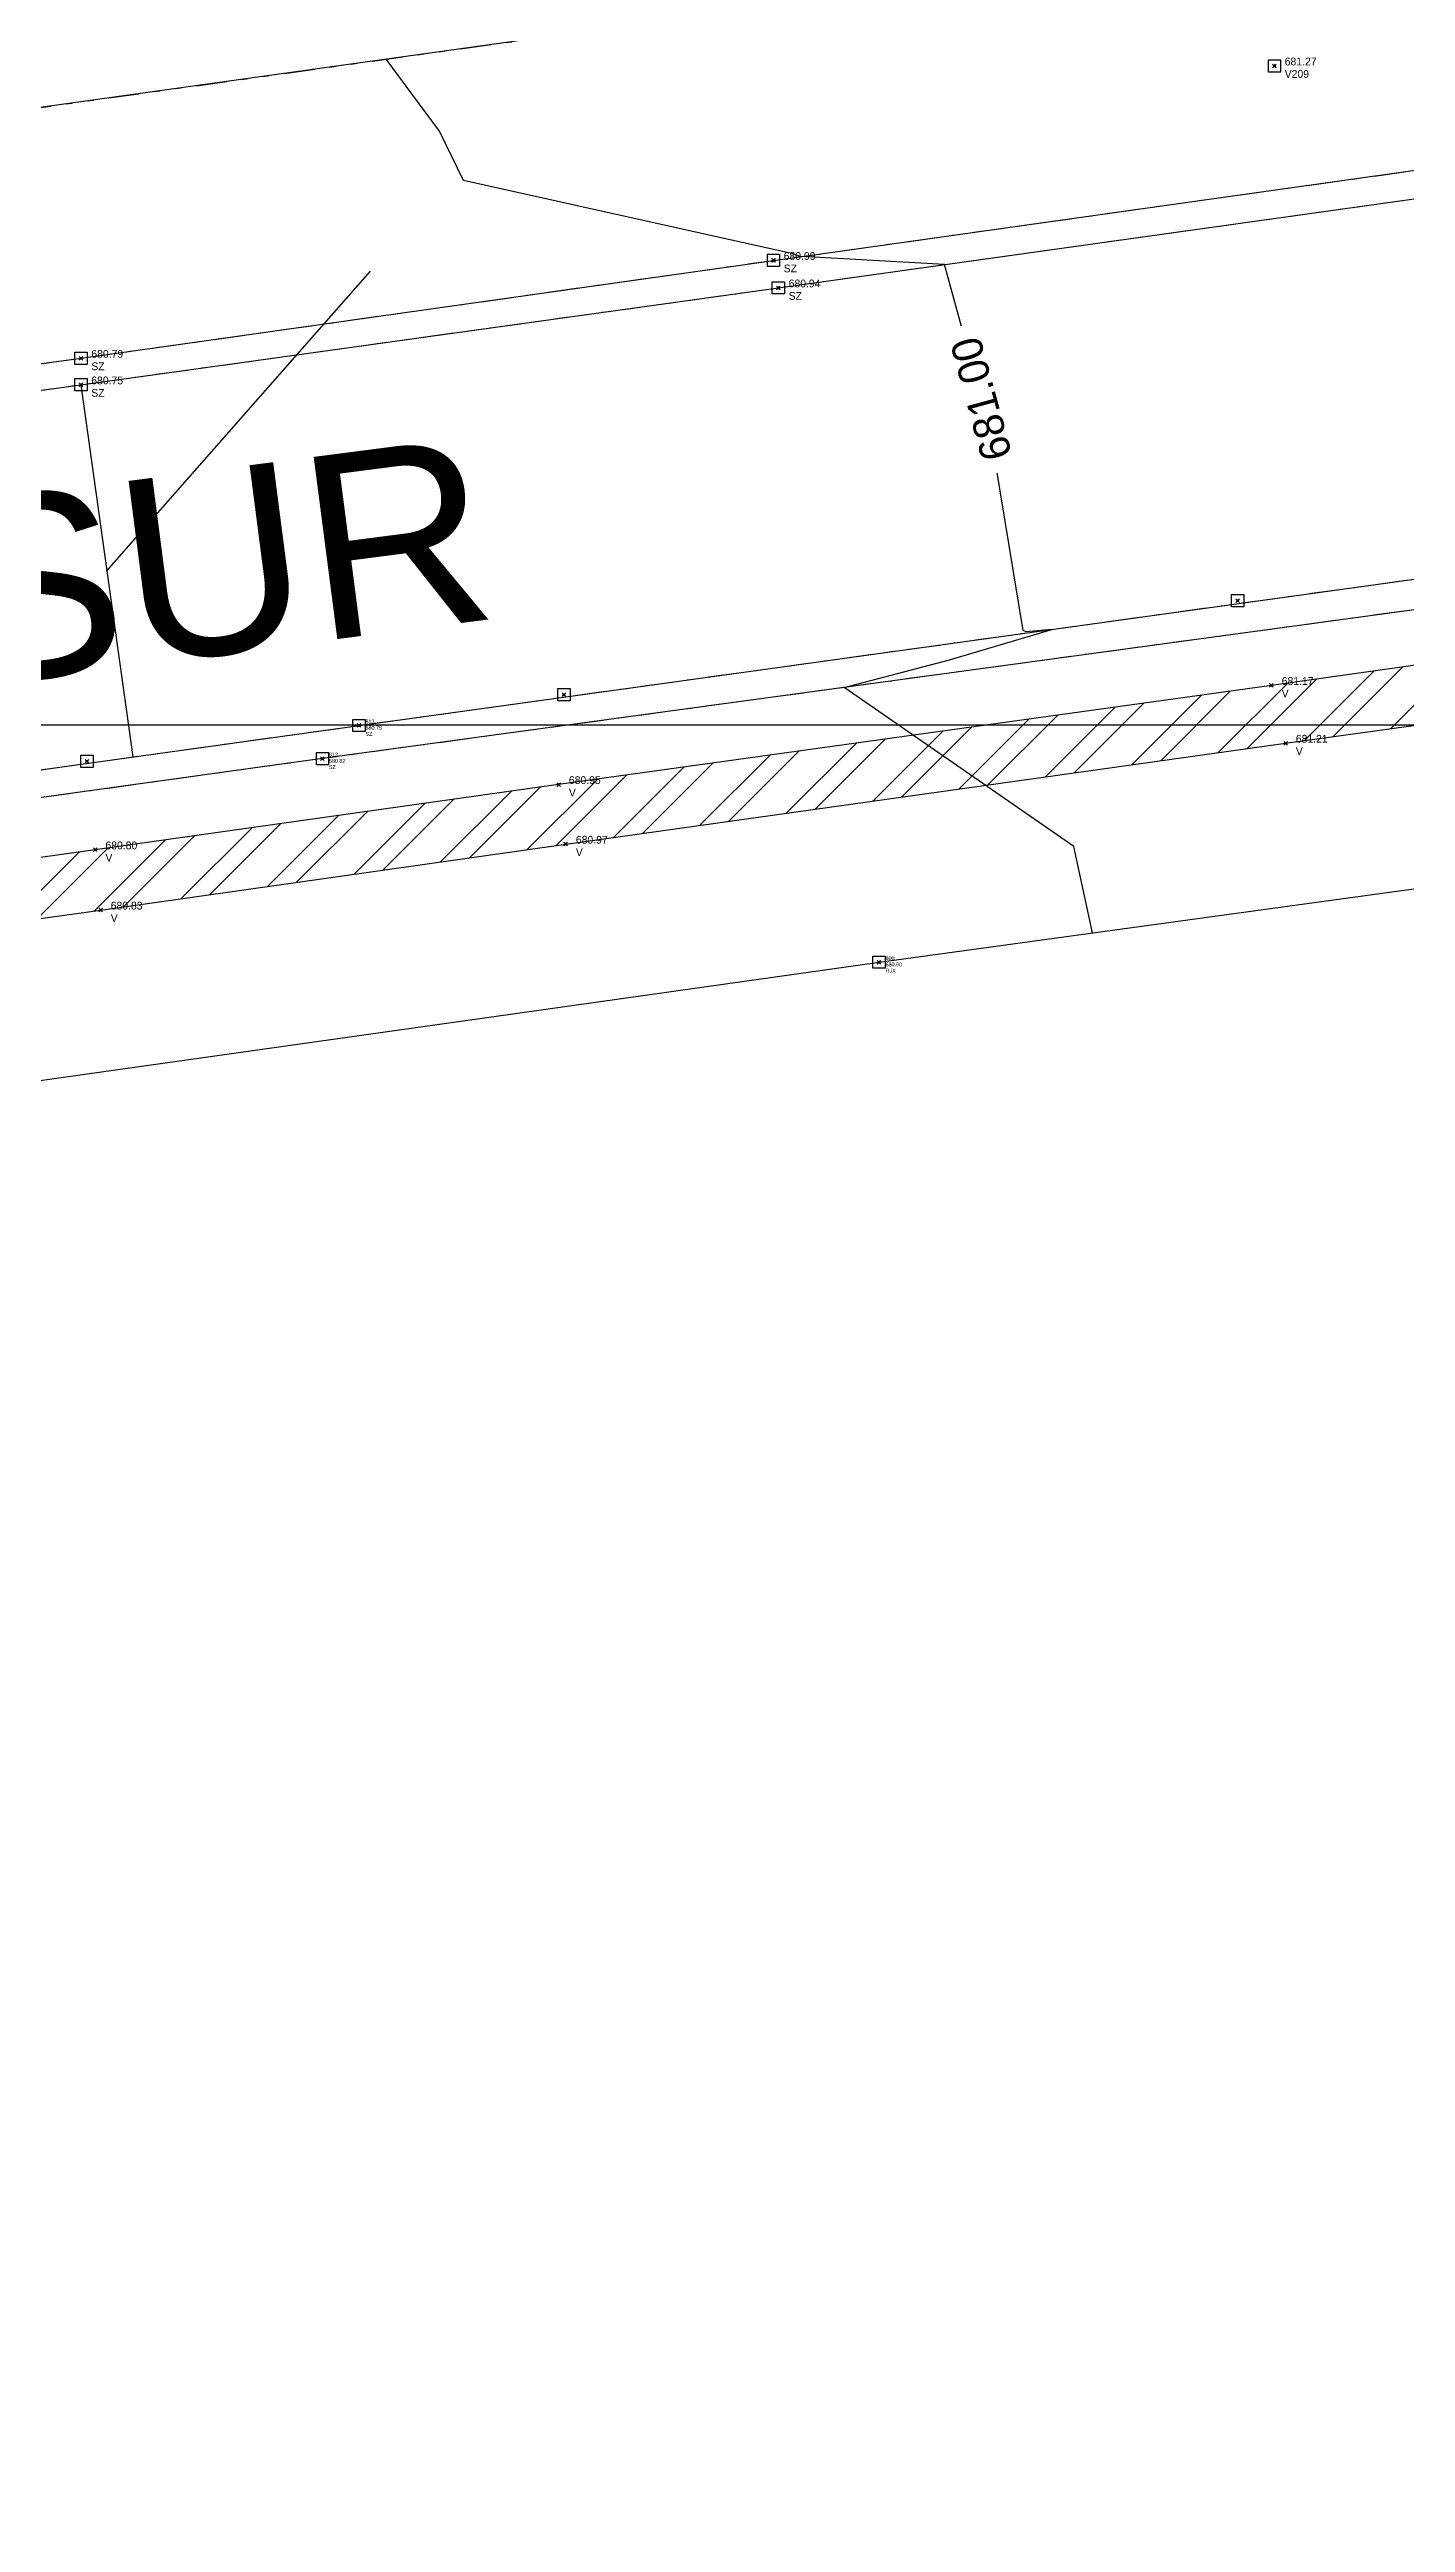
# Model space of a CAD drawing. Extents: x 350769 to 354978, y 6304672 to 6307963.
# Drawn here: x 352712.19 to 352734.33, y 6305570.64 to 6305611.03 of the extents above; entities that cross this region are included whole.
import ezdxf

# ---------------------------------------------------------------- set-up
doc = ezdxf.new("R2010")
doc.units = 0
doc.header["$PDMODE"] = 35
doc.header["$PDSIZE"] = 0.03
for name, pattern in [('4.0 - LO RECABARREN - DESNIVEL NUEVO$0$HIDDEN', [0.375, 0.25, -0.125]), ('CONTINUOS', [0]), ('DASHED', [19.05, 12.7, -6.35]), ('DIVIDE', [1.25, 0.5, -0.25, 0, -0.25, 0, -0.25]), ('JPG_DASHDOT', [1, 0.5, -0.25, 0, -0.25])]:
    doc.linetypes.add(name, pattern=pattern)
doc.layers.get('0').update_dxf_attribs({"linetype": 'CONTINUOUS'})
doc.layers.add('0_ASD_TOPOGRAFIA_ELEMENTOS', color=7, linetype='CONTINUOS', lineweight=5, true_color=0xbdbdbd)
for name, color, linetype in [('1-CALLE_NOMBRE', 6, 'CONTINUOUS'), ('1-coordenadas', 8, 'CONTINUOUS'), ('1-LINEA DE CIERRO', 7, 'DIVIDE'), ('1-PAVIMENTO', 161, 'CONTINUOUS'), ('1-REJA', 252, 'FENCELINE1'), ('1-SOLERA', 212, 'CONTINUOUS'), ('1-SOLERA_ZARPA', 222, 'CONTINUOUS'), ('1-TEXTOS', 7, 'CONTINUOUS'), ('1-VEREDA', 251, 'CONTINUOUS'), ('2-ACHURADO VEREDA', 252, 'CONTINUOUS'), ('C-TINN', 5, 'CONTINUOUS'), ('C-TOPO - BORDE - 2', 7, 'CONTINUOUS'), ('C-TOPO - BORDE - 3', 7, 'CONTINUOUS'), ('C-TOPO-MINR', 8, 'CONTINUOUS'), ('TOP-URB-SOLERAS', 2, 'JPG_DASHDOT'), ('V-NODE - 2013', 4, 'CONTINUOUS'), ('V-NODE DIC 2005', 4, 'CONTINUOUS'), ('V-NODE-TEXT 2013', 2, 'CONTINUOUS'), ('V-NODE-TEXT DIC 2005', 2, 'CONTINUOUS')]:
    doc.layers.add(name, color=color, linetype=linetype)
doc.styles.add('A', font='arial.ttf', dxfattribs={"height": 2})
doc.linetypes.add('FENCELINE1', pattern='A,6.35,-2.54,[133,ltypeshp.shx,S=2.54,R=0,X=-2.54,Y=0],-2.54,25.4', length=36.83)

# ---------------------------------------------------------------- blocks, each defined once
blk = doc.blocks.new('COORDENADAS')
at = {"layer": '1-coordenadas'}
blk.add_line((20, -600.625), (1420, -600.625), dxfattribs=at)
blk = doc.blocks.new('*U197', base_point=(352716.646, 6305599.451))
at = {"layer": 'V-NODE - 2013', "lineweight": -2}
blk.add_point((352716.646, 6305599.451), dxfattribs=at)
at = {"layer": 'V-NODE-TEXT 2013', "linetype": 'ByBlock', "char_height": 0.0635}
for s, insert, attachment_point in [('812', (352716.751, 6305599.484), 7), ('SZ', (352716.751, 6305599.345), 1), ('680.82', (352716.751, 6305599.446), 1)]:
    blk.add_mtext(s, dxfattribs=dict(at, insert=insert, attachment_point=attachment_point))
blk = doc.blocks.new('*U198', base_point=(352717.243, 6305599.992))
at = {"layer": 'V-NODE - 2013', "lineweight": -2}
blk.add_point((352717.243, 6305599.992), dxfattribs=at)
at = {"layer": 'V-NODE-TEXT 2013', "linetype": 'ByBlock', "char_height": 0.0635}
for s, insert, attachment_point in [('813', (352717.348, 6305600.025), 7), ('680.76', (352717.348, 6305599.987), 1), ('SZ', (352717.348, 6305599.886), 1)]:
    blk.add_mtext(s, dxfattribs=dict(at, insert=insert, attachment_point=attachment_point))
blk = doc.blocks.new('*U264', base_point=(352725.734, 6305596.126))
at = {"layer": 'V-NODE - 2013', "lineweight": -2}
blk.add_point((352725.734, 6305596.126), dxfattribs=at)
at = {"layer": 'V-NODE-TEXT 2013', "linetype": 'ByBlock', "char_height": 0.0635}
for s, insert, attachment_point in [('800', (352725.839, 6305596.159), 7), ('680.90', (352725.839, 6305596.121), 1), ('RJX', (352725.839, 6305596.02), 1)]:
    blk.add_mtext(s, dxfattribs=dict(at, insert=insert, attachment_point=attachment_point))
blk = doc.blocks.new('*U1327')
at = {"color": 0, "linetype": 'ByBlock', "lineweight": -2, "transparency": 16777216}
blk.add_point((0, 0), dxfattribs=at)
blk = doc.blocks.new('*U1998', base_point=(352724.065, 6305607.528))
at = {"layer": 'V-NODE-TEXT DIC 2005', "linetype": 'ByBlock', "char_height": 0.127}
for s, insert, attachment_point in [('680.99', (352724.232, 6305607.599), 4), ('SZ', (352724.232, 6305607.46), 1)]:
    blk.add_mtext(s, dxfattribs=dict(at, insert=insert, attachment_point=attachment_point))
blk = doc.blocks.new('*U1999', base_point=(352724.065, 6305607.528))
at = {"layer": 'V-NODE-TEXT DIC 2005', "color": 2, "lineweight": -2}
blk.add_blockref('*U1998', (352724.065, 6305607.528), dxfattribs=at)
blk = doc.blocks.new('*U1994', base_point=(352724.146, 6305607.08))
at = {"layer": 'V-NODE-TEXT DIC 2005', "linetype": 'ByBlock', "char_height": 0.127}
for s, insert, attachment_point in [('680.94', (352724.313, 6305607.151), 4), ('SZ', (352724.313, 6305607.012), 1)]:
    blk.add_mtext(s, dxfattribs=dict(at, insert=insert, attachment_point=attachment_point))
blk = doc.blocks.new('*U1995', base_point=(352724.146, 6305607.08))
at = {"layer": 'V-NODE-TEXT DIC 2005', "color": 2, "lineweight": -2}
blk.add_blockref('*U1994', (352724.146, 6305607.08), dxfattribs=at)
blk = doc.blocks.new('*U1990', base_point=(352712.76, 6305605.495))
at = {"layer": 'V-NODE-TEXT DIC 2005', "linetype": 'ByBlock', "char_height": 0.127}
for s, insert, attachment_point in [('680.75', (352712.927, 6305605.566), 4), ('SZ', (352712.927, 6305605.427), 1)]:
    blk.add_mtext(s, dxfattribs=dict(at, insert=insert, attachment_point=attachment_point))
blk = doc.blocks.new('*U1991', base_point=(352712.76, 6305605.495))
at = {"layer": 'V-NODE-TEXT DIC 2005', "color": 2, "lineweight": -2}
blk.add_blockref('*U1990', (352712.76, 6305605.495), dxfattribs=at)
blk = doc.blocks.new('*U1986', base_point=(352712.761, 6305605.929))
at = {"layer": 'V-NODE-TEXT DIC 2005', "linetype": 'ByBlock', "char_height": 0.127}
for s, insert, attachment_point in [('680.79', (352712.928, 6305606), 4), ('SZ', (352712.928, 6305605.861), 1)]:
    blk.add_mtext(s, dxfattribs=dict(at, insert=insert, attachment_point=attachment_point))
blk = doc.blocks.new('*U1987', base_point=(352712.761, 6305605.929))
at = {"layer": 'V-NODE-TEXT DIC 2005', "color": 2, "lineweight": -2}
blk.add_blockref('*U1986', (352712.761, 6305605.929), dxfattribs=at)
blk = doc.blocks.new('*U1926', base_point=(352720.673, 6305597.994))
at = {"layer": 'V-NODE-TEXT DIC 2005', "linetype": 'ByBlock', "char_height": 0.127}
for s, insert, attachment_point in [('V', (352720.84, 6305597.926), 1), ('680.97', (352720.84, 6305598.065), 4)]:
    blk.add_mtext(s, dxfattribs=dict(at, insert=insert, attachment_point=attachment_point))
blk = doc.blocks.new('*U1927', base_point=(352720.673, 6305597.994))
at = {"layer": 'V-NODE-TEXT DIC 2005', "color": 2, "lineweight": -2}
blk.add_blockref('*U1926', (352720.673, 6305597.994), dxfattribs=at)
blk = doc.blocks.new('*U1916', base_point=(352720.558, 6305598.968))
at = {"layer": 'V-NODE-TEXT DIC 2005', "linetype": 'ByBlock', "char_height": 0.127}
for s, insert, attachment_point in [('V', (352720.725, 6305598.9), 1), ('680.95', (352720.725, 6305599.039), 4)]:
    blk.add_mtext(s, dxfattribs=dict(at, insert=insert, attachment_point=attachment_point))
blk = doc.blocks.new('*U1917', base_point=(352720.558, 6305598.968))
at = {"layer": 'V-NODE-TEXT DIC 2005', "color": 2, "lineweight": -2}
blk.add_blockref('*U1916', (352720.558, 6305598.968), dxfattribs=at)
blk = doc.blocks.new('*U1904', base_point=(352732.426, 6305599.643))
at = {"layer": 'V-NODE-TEXT DIC 2005', "linetype": 'ByBlock', "char_height": 0.127}
for s, insert, attachment_point in [('V', (352732.593, 6305599.575), 1), ('681.21', (352732.593, 6305599.714), 4)]:
    blk.add_mtext(s, dxfattribs=dict(at, insert=insert, attachment_point=attachment_point))
blk = doc.blocks.new('*U1905', base_point=(352732.426, 6305599.643))
at = {"layer": 'V-NODE-TEXT DIC 2005', "color": 2, "lineweight": -2}
blk.add_blockref('*U1904', (352732.426, 6305599.643), dxfattribs=at)
blk = doc.blocks.new('*U1902', base_point=(352732.196, 6305600.586))
at = {"layer": 'V-NODE-TEXT DIC 2005', "linetype": 'ByBlock', "char_height": 0.127}
for s, insert, attachment_point in [('V', (352732.363, 6305600.518), 1), ('681.17', (352732.363, 6305600.657), 4)]:
    blk.add_mtext(s, dxfattribs=dict(at, insert=insert, attachment_point=attachment_point))
blk = doc.blocks.new('*U1903', base_point=(352732.196, 6305600.586))
at = {"layer": 'V-NODE-TEXT DIC 2005', "color": 2, "lineweight": -2}
blk.add_blockref('*U1902', (352732.196, 6305600.586), dxfattribs=at)
blk = doc.blocks.new('*U1890', base_point=(352713.079, 6305596.917))
at = {"layer": 'V-NODE-TEXT DIC 2005', "linetype": 'ByBlock', "char_height": 0.127}
for s, insert, attachment_point in [('V', (352713.246, 6305596.849), 1), ('680.83', (352713.246, 6305596.988), 4)]:
    blk.add_mtext(s, dxfattribs=dict(at, insert=insert, attachment_point=attachment_point))
blk = doc.blocks.new('*U1891', base_point=(352713.079, 6305596.917))
at = {"layer": 'V-NODE-TEXT DIC 2005', "color": 2, "lineweight": -2}
blk.add_blockref('*U1890', (352713.079, 6305596.917), dxfattribs=at)
blk = doc.blocks.new('*U1874', base_point=(352712.993, 6305597.901))
at = {"layer": 'V-NODE-TEXT DIC 2005', "linetype": 'ByBlock', "char_height": 0.127}
for s, insert, attachment_point in [('680.80', (352713.16, 6305597.972), 4), ('V', (352713.16, 6305597.833), 1)]:
    blk.add_mtext(s, dxfattribs=dict(at, insert=insert, attachment_point=attachment_point))
blk = doc.blocks.new('*U1875', base_point=(352712.993, 6305597.901))
at = {"layer": 'V-NODE-TEXT DIC 2005', "color": 2, "lineweight": -2}
blk.add_blockref('*U1874', (352712.993, 6305597.901), dxfattribs=at)
blk = doc.blocks.new('*U1862', base_point=(352732.245, 6305610.705))
at = {"layer": 'V-NODE-TEXT DIC 2005', "linetype": 'ByBlock', "char_height": 0.127}
for s, insert, attachment_point in [('681.27', (352732.412, 6305610.776), 4), ('V209', (352732.412, 6305610.637), 1)]:
    blk.add_mtext(s, dxfattribs=dict(at, insert=insert, attachment_point=attachment_point))
blk = doc.blocks.new('*U1863', base_point=(352732.245, 6305610.705))
at = {"layer": 'V-NODE-TEXT DIC 2005', "color": 2, "lineweight": -2}
blk.add_blockref('*U1862', (352732.245, 6305610.705), dxfattribs=at)
blk = doc.blocks.new('*U4436', base_point=(352716.646, 6305599.451))
at = {"layer": 'V-NODE - 2013', "lineweight": -2}
blk.add_point((352716.646, 6305599.451), dxfattribs=at)
at = {"layer": 'V-NODE-TEXT 2013', "linetype": 'ByBlock', "char_height": 0.0635}
for s, insert, attachment_point in [('812', (352716.751, 6305599.484), 7), ('SZ', (352716.751, 6305599.345), 1), ('680.82', (352716.751, 6305599.446), 1)]:
    blk.add_mtext(s, dxfattribs=dict(at, insert=insert, attachment_point=attachment_point))
blk = doc.blocks.new('*U4437', base_point=(352717.243, 6305599.992))
at = {"layer": 'V-NODE - 2013', "lineweight": -2}
blk.add_point((352717.243, 6305599.992), dxfattribs=at)
at = {"layer": 'V-NODE-TEXT 2013', "linetype": 'ByBlock', "char_height": 0.0635}
for s, insert, attachment_point in [('813', (352717.348, 6305600.025), 7), ('680.76', (352717.348, 6305599.987), 1), ('SZ', (352717.348, 6305599.886), 1)]:
    blk.add_mtext(s, dxfattribs=dict(at, insert=insert, attachment_point=attachment_point))
blk = doc.blocks.new('*U4510', base_point=(352725.734, 6305596.126))
at = {"layer": 'V-NODE - 2013', "lineweight": -2}
blk.add_point((352725.734, 6305596.126), dxfattribs=at)
at = {"layer": 'V-NODE-TEXT 2013', "linetype": 'ByBlock', "char_height": 0.0635}
for s, insert, attachment_point in [('800', (352725.839, 6305596.159), 7), ('680.90', (352725.839, 6305596.121), 1), ('RJX', (352725.839, 6305596.02), 1)]:
    blk.add_mtext(s, dxfattribs=dict(at, insert=insert, attachment_point=attachment_point))
blk = doc.blocks.new('TOPOGRAFIA')
at = {"layer": '1-coordenadas', "color": 9, "linetype": '4.0 - LO RECABARREN - DESNIVEL NUEVO$0$HIDDEN', "lineweight": 0, "ltscale": 50, "true_color": 0xbdbdbd}
blk.add_line((390200, 6302600), (390900, 6302600), dxfattribs=at)
at = {"layer": '1-LINEA DE CIERRO', "color": 9, "true_color": 0xbdbdbd, "flags": 128}
blk.add_lwpolyline([(390697.356, 6302608.036), (390754.466, 6302616.009), (390764.989, 6302621.381)], dxfattribs=at)
at = {"layer": '1-PAVIMENTO', "color": 9, "true_color": 0xbdbdbd, "flags": 128}
for points in [[(390668.148, 6302632.194), (390668.831, 6302627.101, 0.159044), (390675.845, 6302612.032, 0.22832), (390697.602, 6302603.489), (390712.703, 6302605.557), (390724.09, 6302607.14), (390736.298, 6302608.851), (390747.195, 6302610.379), (390754.794, 6302611.441, 0.108642), (390761.317, 6302613.463), (390766.784, 6302616.327, 0.220273), (390770.11, 6302620.74), (390769.879, 6302620.745), (390769.947, 6302621.209), (390770, 6302621.834), (390768.228, 6302634.564), (390767.169, 6302642.291), (390764.737, 6302659.767)], [(390635.813, 6302579.761), (390647.518, 6302584.464), (390663.399, 6302590.731, -0.06016), (390676.007, 6302594.225), (390694.28, 6302596.797), (390717.243, 6302599.992), (390735.728, 6302602.558), (390756.301, 6302605.422, -0.083561), (390768.736, 6302603.378, -0.216582), (390773.077, 6302600.019), (390773.206, 6302599.275), (390773.222, 6302599.256), (390775.006, 6302586.612), (390777.159, 6302571.136), (390779.322, 6302556.152), (390781.17, 6302542.877), (390781.598, 6302539.221)]]:
    blk.add_lwpolyline(points, format="xyb", dxfattribs=at)
at = {"layer": '1-REJA', "color": 9, "true_color": 0xbdbdbd, "flags": 128}
blk.add_lwpolyline([(390617.874, 6302564.101), (390623.121, 6302567.639), (390630.809, 6302571.84), (390636.519, 6302574.549), (390647.519, 6302578.903), (390655.174, 6302581.999), (390662.884, 6302584.895), (390664.622, 6302585.451), (390670.811, 6302587.388), (390678.239, 6302589.316), (390682.657, 6302590.056), (390686.927, 6302590.717), (390697.544, 6302592.228), (390711.414, 6302594.106), (390725.734, 6302596.126), (390738.984, 6302597.943), (390752.1, 6302599.747), (390756.091, 6302599.956), (390758.713, 6302599.53), (390766.266, 6302597.729), (390767.867, 6302596.473), (390768.733, 6302594.649), (390769.993, 6302585.57), (390771.631, 6302574.23), (390772.485, 6302568.265), (390774.129, 6302556.217), (390775.876, 6302543.685), (390775.866, 6302541.561), (390775.254, 6302539.614), (390773.933, 6302538.027), (390772.121, 6302537.026), (390761.679, 6302533.001), (390749.581, 6302528.273, -0.439912), (390747.382, 6302529.771), (390747.416, 6302530.903)], format="xyb", dxfattribs=at)
at = {"layer": '1-SOLERA', "color": 9, "true_color": 0xbdbdbd, "flags": 128}
blk.add_lwpolyline([(390781.431, 6302539.547), (390781.011, 6302542.829), (390779.158, 6302556.166), (390777.019, 6302571.077), (390774.867, 6302586.537), (390773.054, 6302599.225), (390772.814, 6302599.853), (390772.676, 6302599.767, 0.218521), (390768.712, 6302602.964, 0.079407), (390756.356, 6302605.005), (390735.709, 6302602.051), (390716.646, 6302599.451), (390694.262, 6302596.344), (390676.055, 6302593.81, 0.060763), (390663.524, 6302590.306), (390647.586, 6302583.967), (390636.008, 6302579.363)], format="xyb", dxfattribs=at)
at = {"layer": '1-SOLERA_ZARPA', "color": 9, "true_color": 0xbdbdbd, "flags": 128}
blk.add_lwpolyline([(390668.611, 6302632.187), (390669.34, 6302626.708, 0.150758), (390676.003, 6302612.508, 0.230868), (390697.549, 6302603.949), (390712.705, 6302605.99)], format="xyb", dxfattribs=at)
for points in [[(390724.01, 6302607.588), (390736.229, 6302609.305)], [(390712.705, 6302605.99), (390724.01, 6302607.588)]]:
    blk.add_lwpolyline(points, dxfattribs=at)
at = {"layer": '1-TEXTOS', "color": 9, "true_color": 0xbdbdbd}
for p, q in [((390713.126, 6302602.517), (390717.428, 6302607.41)), ((390712.703, 6302605.557), (390713.549, 6302599.478))]:
    blk.add_line(p, q, dxfattribs=at)
at = {"layer": '1-VEREDA', "color": 9, "true_color": 0xbdbdbd, "flags": 128}
for points in [[(390777.83, 6302561.778), (390775.967, 6302574.833), (390774.777, 6302582.795), (390773.865, 6302589.674), (390772.388, 6302600.297, 0.05743), (390771.451, 6302601.418), (390762.18, 6302603.377), (390757.291, 6302604.147), (390755.264, 6302603.879), (390742.632, 6302602.124), (390732.139, 6302600.646), (390720.501, 6302599.028), (390712.936, 6302597.962), (390700.518, 6302596.221), (390698.257, 6302595.938), (390688.145, 6302594.514, 0.016921), (390676.257, 6302592.819, 0.0646), (390658.21, 6302587.147)], [(390658.538, 6302586.235, -0.061952), (390676.156, 6302591.833, -0.0218), (390688.13, 6302593.524), (390698.383, 6302594.963), (390700.716, 6302595.265), (390713.022, 6302596.978), (390720.617, 6302598.054), (390732.368, 6302599.703), (390742.734, 6302601.134), (390755.34, 6302602.893), (390757.27, 6302603.202), (390761.983, 6302602.436), (390770.567, 6302600.41), (390771.013, 6302599.078), (390772.382, 6302589.499), (390773.367, 6302582.69), (390774.502, 6302574.654), (390776.311, 6302561.585)]]:
    blk.add_lwpolyline(points, format="xyb", dxfattribs=at)
at = {"layer": 'C-TINN', "color": 9, "linetype": 'Continuous', "lineweight": -3, "true_color": 0xbdbdbd}
for points, elevation in [([(390732.089, 6302610.665), (390732.089, 6302610.865), (390732.289, 6302610.865), (390732.289, 6302610.665), (390732.089, 6302610.665)], 681.27), ([(390723.91, 6302607.488), (390723.91, 6302607.688), (390724.11, 6302607.688), (390724.11, 6302607.488), (390723.91, 6302607.488)], 680.99), ([(390723.99, 6302607.04), (390723.99, 6302607.24), (390724.19, 6302607.24), (390724.19, 6302607.04), (390723.99, 6302607.04)], 680.94), ([(390712.605, 6302605.89), (390712.605, 6302606.09), (390712.805, 6302606.09), (390712.805, 6302605.89), (390712.605, 6302605.89)], 680.79), ([(390712.603, 6302605.457), (390712.603, 6302605.657), (390712.803, 6302605.657), (390712.803, 6302605.457), (390712.603, 6302605.457)], 680.75), ([(390731.488, 6302601.932), (390731.488, 6302602.132), (390731.688, 6302602.132), (390731.688, 6302601.932), (390731.488, 6302601.932)], 681.07), ([(390720.488, 6302600.395), (390720.488, 6302600.595), (390720.688, 6302600.595), (390720.688, 6302600.395), (390720.488, 6302600.395)], 680.85), ([(390717.143, 6302599.892), (390717.143, 6302600.092), (390717.343, 6302600.092), (390717.343, 6302599.892), (390717.143, 6302599.892)], 680.762), ([(390712.7, 6302599.307), (390712.7, 6302599.507), (390712.9, 6302599.507), (390712.9, 6302599.307), (390712.7, 6302599.307)], 680.7), ([(390716.546, 6302599.351), (390716.546, 6302599.551), (390716.746, 6302599.551), (390716.746, 6302599.351), (390716.546, 6302599.351)], 680.824), ([(390725.634, 6302596.026), (390725.634, 6302596.226), (390725.834, 6302596.226), (390725.834, 6302596.026), (390725.634, 6302596.026)], 680.898)]:
    blk.add_lwpolyline(points, dxfattribs=dict(at, elevation=elevation))
for p in [(390732.189, 6302610.765, 681.27), (390724.01, 6302607.588, 680.99), (390724.09, 6302607.14, 680.94), (390712.705, 6302605.99, 680.79), (390712.703, 6302605.557, 680.75), (390731.588, 6302602.032, 681.07), (390720.588, 6302600.495, 680.85), (390717.243, 6302599.992, 680.762), (390712.8, 6302599.407, 680.7), (390716.646, 6302599.451, 680.824), (390725.734, 6302596.126, 680.898)]:
    blk.add_point(p, dxfattribs=at)
at = {"layer": 'C-TOPO - BORDE - 2', "color": 9, "true_color": 0xbdbdbd, "elevation": 679.82}
blk.add_lwpolyline([(390760.023, 6302657.561), (390762.163, 6302641.971), (390764.498, 6302624.988), (390754.466, 6302616.009), (390697.356, 6302608.036), (390685.703, 6302610.198), (390681.038, 6302613.224), (390673.539, 6302625.777), (390670.815, 6302633.172), (390661.629, 6302631.257), (390657.843, 6302630.1), (390660.636, 6302611.407), (390660.207, 6302605.8), (390655.416, 6302599.231), (390654.172, 6302598.447), (390633.385, 6302590.141), (390631.506, 6302597.027), (390628.119, 6302609.853), (390625.986, 6302617.9), (390624.02, 6302625.566), (390621.9, 6302633.546), (390618.879, 6302644.777)], dxfattribs=at)
at = {"layer": 'C-TOPO - BORDE - 3', "color": 9, "true_color": 0xbdbdbd, "elevation": 679.37, "flags": 128}
blk.add_lwpolyline([(390664.622, 6302585.451), (390670.811, 6302587.388), (390678.239, 6302589.316), (390682.657, 6302590.056), (390686.927, 6302590.717), (390697.544, 6302592.228), (390711.414, 6302594.106), (390725.734, 6302596.126), (390738.984, 6302597.943), (390752.1, 6302599.747), (390756.091, 6302599.956), (390758.713, 6302599.53), (390766.266, 6302597.729), (390767.867, 6302596.473), (390768.733, 6302594.649), (390769.993, 6302585.57), (390771.631, 6302574.23), (390772.485, 6302568.265)], dxfattribs=at)
at = {"layer": 'C-TOPO-MINR', "color": 9, "linetype": 'Continuous', "lineweight": -3, "true_color": 0xbdbdbd, "elevation": 681}
blk.add_lwpolyline([(390729.217, 6302596.604), (390728.914, 6302598.015), (390725.161, 6302600.612), (390726.881, 6302601.067), (390728.553, 6302601.562), (390728.133, 6302601.523), (390728.088, 6302601.543), (390727.551, 6302604.783), (390726.803, 6302607.52), (390724.568, 6302607.646), (390724.446, 6302607.65), (390724.302, 6302607.702), (390718.949, 6302608.893), (390718.559, 6302609.697), (390717.684, 6302610.874)], dxfattribs=at)
at = {"color": 9, "true_color": 0xbdbdbd}
for name, p in [('*U4437', (390717.243, 6302599.992)), ('*U4436', (390716.646, 6302599.451)), ('*U4510', (390725.734, 6302596.126))]:
    blk.add_blockref(name, p, dxfattribs=at)
at = {"layer": 'V-NODE DIC 2005', "color": 9, "lineweight": -2, "true_color": 0xbdbdbd, "rotation": 359.9963883938062}
for p in [(390732.189, 6302610.765), (390724.009, 6302607.588), (390724.09, 6302607.14), (390712.705, 6302605.99), (390712.704, 6302605.556), (390732.14, 6302600.646), (390732.37, 6302599.703), (390720.502, 6302599.028), (390712.936, 6302597.962), (390720.616, 6302598.054), (390713.022, 6302596.978)]:
    blk.add_blockref('*U1327', p, dxfattribs=at)
at = {"layer": 'V-NODE-TEXT DIC 2005', "color": 9, "lineweight": -2, "true_color": 0xbdbdbd, "rotation": 359.9963883938062}
for name, p in [('*U1863', (390732.189, 6302610.765)), ('*U1999', (390724.009, 6302607.588)), ('*U1995', (390724.09, 6302607.14)), ('*U1987', (390712.705, 6302605.99)), ('*U1991', (390712.704, 6302605.556)), ('*U1903', (390732.14, 6302600.646)), ('*U1905', (390732.37, 6302599.703)), ('*U1917', (390720.502, 6302599.028)), ('*U1875', (390712.936, 6302597.962)), ('*U1927', (390720.616, 6302598.054)), ('*U1891', (390713.022, 6302596.978))]:
    blk.add_blockref(name, p, dxfattribs=at)
at = {"layer": '1-CALLE_NOMBRE', "color": 9, "true_color": 0xbdbdbd, "style": 'A'}
blk.add_text('POLO SUR', height=3, rotation=7.39, dxfattribs=at).set_placement((390698.072, 6302598.963))
at = {"layer": 'C-TOPO-MINR', "color": 9, "linetype": 'Continuous', "lineweight": -3, "true_color": 0xbdbdbd, "insert": (390727.403, 6302605.326, 681), "char_height": 0.5, "width": 2.40476, "attachment_point": 5, "rotation": 105.2759, "bg_fill": 3, "box_fill_scale": 1.0635, "bg_fill_color": 256, "bg_fill_true_color": 13158600, "bg_fill_transparency": 0}
blk.add_mtext('681.00', dxfattribs=at)

msp = doc.modelspace()

# ---------------------------------------------------------------- hatches: boundary and pattern name
at = {"layer": '2-ACHURADO VEREDA'}
h = msp.add_hatch(dxfattribs=at)
h.set_pattern_fill('ANSI32', color=256, scale=0.09)
h.paths.add_polyline_path([(352720.617, 6305598.054), (352732.368, 6305599.703), (352742.734, 6305601.134), (352755.34, 6305602.893), (352757.27, 6305603.202), (352761.983, 6305602.436), (352770.567, 6305600.41), (352771.013, 6305599.078), (352772.382, 6305589.499), (352773.367, 6305582.69), (352774.502, 6305574.654), (352776.311, 6305561.585), (352778.207, 6305548.171), (352779.696, 6305548.344), (352777.83, 6305561.778), (352775.967, 6305574.833), (352774.777, 6305582.795), (352773.865, 6305589.674), (352772.388, 6305600.297, 0.05743), (352771.451, 6305601.418), (352762.18, 6305603.377), (352757.291, 6305604.147), (352755.264, 6305603.879), (352742.632, 6305602.124), (352732.139, 6305600.646), (352720.501, 6305599.028), (352712.936, 6305597.962), (352700.518, 6305596.221), (352698.257, 6305595.938), (352688.145, 6305594.514, 0.016921), (352676.257, 6305592.819, 0.0646), (352658.21, 6305587.147), (352649.116, 6305583.522), (352638.688, 6305579.25), (352638.972, 6305578.433), (352649.251, 6305582.52), (352658.538, 6305586.235, -0.061952), (352676.156, 6305591.833, -0.0218), (352688.13, 6305593.524), (352698.383, 6305594.963), (352700.716, 6305595.265), (352713.022, 6305596.978)])

# ---------------------------------------------------------------- linework, layer by layer
at = {"layer": '1-LINEA DE CIERRO', "flags": 128}
msp.add_lwpolyline([(352697.356, 6305608.036), (352754.466, 6305616.009), (352764.989, 6305621.381)], dxfattribs=at)
at = {"layer": '1-REJA', "ltscale": 0.2, "flags": 128}
msp.add_lwpolyline([(352617.874, 6305564.101), (352623.121, 6305567.639), (352630.809, 6305571.84), (352636.519, 6305574.549), (352647.519, 6305578.903), (352655.174, 6305581.999), (352662.884, 6305584.895), (352664.622, 6305585.451), (352670.811, 6305587.388), (352678.239, 6305589.316), (352682.657, 6305590.056), (352686.927, 6305590.717), (352697.544, 6305592.228), (352711.414, 6305594.106), (352725.734, 6305596.126), (352738.984, 6305597.943), (352752.1, 6305599.747), (352756.091, 6305599.956), (352758.713, 6305599.53), (352766.266, 6305597.729), (352767.867, 6305596.473), (352768.733, 6305594.649), (352769.993, 6305585.57), (352771.631, 6305574.23), (352772.485, 6305568.265), (352774.129, 6305556.217), (352775.876, 6305543.685), (352775.866, 6305541.561), (352775.254, 6305539.614), (352773.933, 6305538.027), (352772.121, 6305537.026), (352761.679, 6305533.001), (352749.581, 6305528.273, -0.439912), (352747.382, 6305529.771), (352747.416, 6305530.903)], format="xyb", dxfattribs=at)
at = {"layer": '1-TEXTOS'}
for p, q in [((352713.126, 6305602.517), (352717.428, 6305607.41)), ((352712.703, 6305605.557), (352713.549, 6305599.478))]:
    msp.add_line(p, q, dxfattribs=at)
at = {"layer": '1-VEREDA', "flags": 128}
for points in [[(352777.83, 6305561.778), (352775.967, 6305574.833), (352774.777, 6305582.795), (352773.865, 6305589.674), (352772.388, 6305600.297, 0.05743), (352771.451, 6305601.418), (352762.18, 6305603.377), (352757.291, 6305604.147), (352755.264, 6305603.879), (352742.632, 6305602.124), (352732.139, 6305600.646), (352720.501, 6305599.028), (352712.936, 6305597.962), (352700.518, 6305596.221), (352698.257, 6305595.938), (352688.145, 6305594.514, 0.016921), (352676.257, 6305592.819, 0.0646), (352658.21, 6305587.147)], [(352658.538, 6305586.235, -0.061952), (352676.156, 6305591.833, -0.0218), (352688.13, 6305593.524), (352698.383, 6305594.963), (352700.716, 6305595.265), (352713.022, 6305596.978), (352720.617, 6305598.054), (352732.368, 6305599.703), (352742.734, 6305601.134), (352755.34, 6305602.893), (352757.27, 6305603.202), (352761.983, 6305602.436), (352770.567, 6305600.41), (352771.013, 6305599.078), (352772.382, 6305589.499), (352773.367, 6305582.69), (352774.502, 6305574.654), (352776.311, 6305561.585)]]:
    msp.add_lwpolyline(points, format="xyb", dxfattribs=at)
at = {"layer": 'C-TOPO - BORDE - 2', "elevation": 679.82}
msp.add_lwpolyline([(352760.023, 6305657.561), (352762.163, 6305641.971), (352764.498, 6305624.988), (352754.466, 6305616.009), (352697.356, 6305608.036), (352685.703, 6305610.198), (352681.038, 6305613.224), (352673.539, 6305625.777), (352670.815, 6305633.172), (352661.629, 6305631.257), (352657.843, 6305630.1), (352660.636, 6305611.407), (352660.207, 6305605.8), (352655.416, 6305599.231), (352654.172, 6305598.447), (352633.385, 6305590.141), (352631.506, 6305597.027), (352628.119, 6305609.853), (352625.986, 6305617.9), (352624.02, 6305625.566), (352621.9, 6305633.546), (352618.879, 6305644.777)], dxfattribs=at)
at = {"layer": 'C-TOPO - BORDE - 3', "elevation": 679.37, "flags": 128}
msp.add_lwpolyline([(352664.622, 6305585.451), (352670.811, 6305587.388), (352678.239, 6305589.316), (352682.657, 6305590.056), (352686.927, 6305590.717), (352697.544, 6305592.228), (352711.414, 6305594.106), (352725.734, 6305596.126), (352738.984, 6305597.943), (352752.1, 6305599.747), (352756.091, 6305599.956), (352758.713, 6305599.53), (352766.266, 6305597.729), (352767.867, 6305596.473), (352768.733, 6305594.649), (352769.993, 6305585.57), (352771.631, 6305574.23), (352772.485, 6305568.265)], dxfattribs=at)
at = {"layer": 'TOP-URB-SOLERAS', "flags": 128}
for points in [[(352668.148, 6305632.194), (352668.831, 6305627.101, 0.159044), (352675.845, 6305612.032, 0.22832), (352697.602, 6305603.489), (352712.703, 6305605.557), (352724.09, 6305607.14), (352736.298, 6305608.851), (352747.195, 6305610.379), (352754.794, 6305611.441, 0.108642), (352761.317, 6305613.463), (352766.784, 6305616.327, 0.220273), (352770.11, 6305620.74), (352769.879, 6305620.745), (352769.947, 6305621.209), (352770, 6305621.834), (352768.228, 6305634.564), (352767.169, 6305642.291), (352764.737, 6305659.767)], [(352668.611, 6305632.187), (352669.34, 6305626.708, 0.150758), (352676.003, 6305612.508, 0.230868), (352697.549, 6305603.949), (352712.705, 6305605.99)], [(352635.813, 6305579.761), (352647.518, 6305584.464), (352663.399, 6305590.731, -0.06016), (352676.007, 6305594.225), (352694.28, 6305596.797), (352717.243, 6305599.992), (352735.728, 6305602.558), (352756.301, 6305605.422, -0.083561), (352768.736, 6305603.378, -0.216582), (352773.077, 6305600.019), (352773.206, 6305599.275), (352773.222, 6305599.256), (352775.006, 6305586.612), (352777.159, 6305571.136), (352779.322, 6305556.152), (352781.17, 6305542.877), (352781.598, 6305539.221)], [(352781.431, 6305539.547), (352781.011, 6305542.829), (352779.158, 6305556.166), (352777.019, 6305571.077), (352774.867, 6305586.537), (352773.054, 6305599.225), (352772.814, 6305599.853), (352772.676, 6305599.767, 0.218521), (352768.712, 6305602.964, 0.079407), (352756.356, 6305605.005), (352735.709, 6305602.051), (352716.646, 6305599.451), (352694.262, 6305596.344), (352676.055, 6305593.81, 0.060763), (352663.524, 6305590.306), (352647.586, 6305583.967), (352636.008, 6305579.363)]]:
    msp.add_lwpolyline(points, format="xyb", dxfattribs=at)
for points in [[(352724.01, 6305607.588), (352736.229, 6305609.305)], [(352712.705, 6305605.99), (352724.01, 6305607.588)]]:
    msp.add_lwpolyline(points, dxfattribs=at)

# ---------------------------------------------------------------- block references
at = {"color": 252, "linetype": 'DASHED'}
msp.add_blockref('COORDENADAS', (352180, 6306200.625), dxfattribs=at)
for name, p in [('*U198', (352717.243, 6305599.992)), ('*U197', (352716.646, 6305599.451)), ('*U264', (352725.734, 6305596.126))]:
    msp.add_blockref(name, p)

# ---------------------------------------------------------------- next in the draw order: block references
at = {"layer": '0_ASD_TOPOGRAFIA_ELEMENTOS', "color": 30, "true_color": 0xf26507}
msp.add_blockref('TOPOGRAFIA', (-38000, 3000), dxfattribs=at)

doc.saveas('drawing.dxf')
